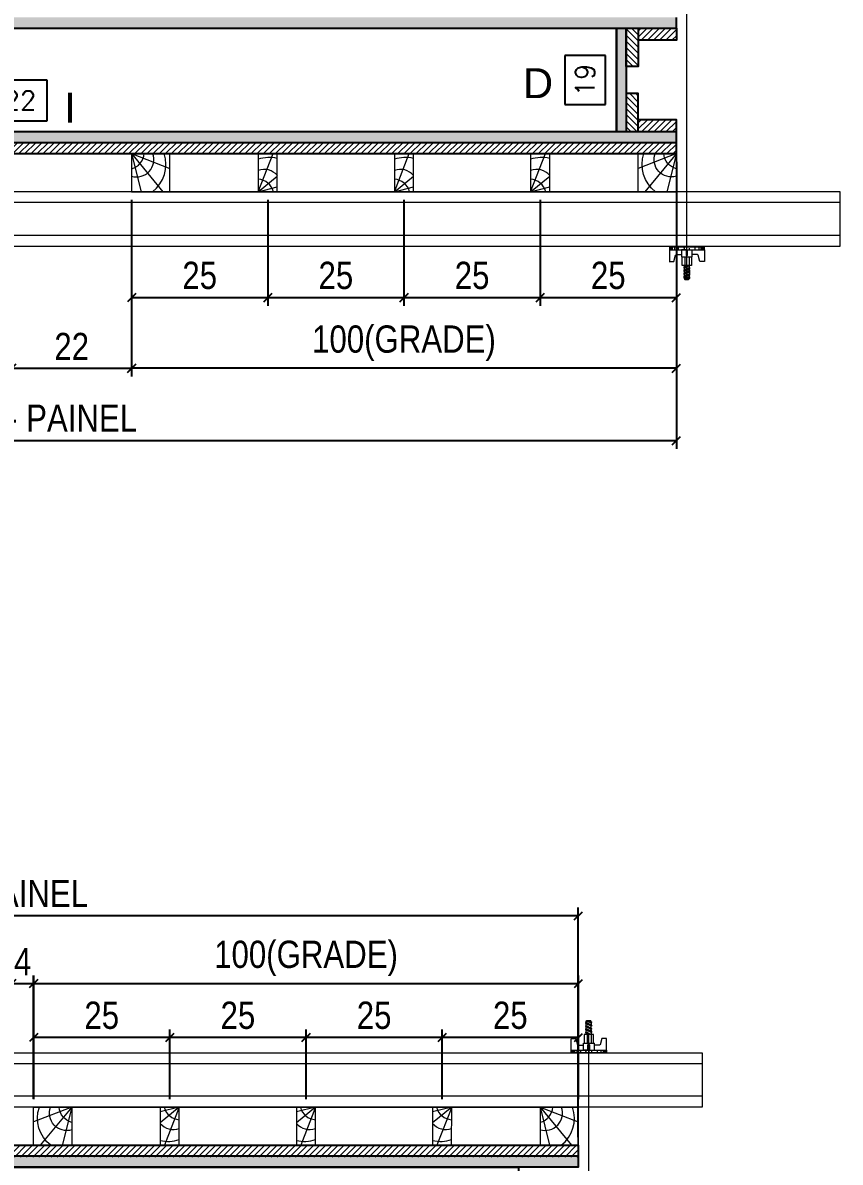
# Model space of a CAD drawing. Extents: x 14400 to 24104, y -21631 to 6985.
# Drawn here: x 22400.5 to 22700.7, y 1764.5 to 2182.7 of the extents above; entities that cross this region are included whole.
import ezdxf
from ezdxf.enums import TextEntityAlignment as Align

# ---------------------------------------------------------------- set-up
doc = ezdxf.new("R2010")
doc.units = 0
for name, color, linetype in [('CHAPA', 1, 'Continuous'), ('COTA', 241, 'Continuous'), ('MEIO_PONT', 93, 'Continuous'), ('MTH-PILAR-SEGUE', 5, 'Continuous'), ('SARRAFO', 251, 'Continuous'), ('TEXTO_GERAL', 7, 'Continuous')]:
    doc.layers.add(name, color=color, linetype=linetype)
for name, color, linetype, lineweight in [('Hachura', 251, 'Continuous', 9), ('Madeira', 126, 'Continuous', 18), ('Perfil Metálico', 224, 'Continuous', 18)]:
    doc.layers.add(name, color=color, linetype=linetype, lineweight=lineweight)
doc.styles.add('ARIAL', font='arial.ttf')
doc.styles.add('COTA TECNICA 2X', font='techl___.ttf', dxfattribs={"height": 10})
doc.styles.add('ROMANS', font='romans.shx')
doc.dimstyles.new('SECAO PILAR', dxfattribs={"dimtxt": 10, "dimasz": 3, "dimexe": 3, "dimexo": 3, "dimgap": 3, "dimtad": 1, "dimdec": 1, "dimlfac": 0.5, "dimzin": 12, "dimdsep": 46, "dimtxsty": 'COTA TECNICA 2X', "dimblk1": 'OBLIQUE', "dimblk2": 'OBLIQUE', "dimsah": 1, "dimcen": 0.9, "dimclrd": 256, "dimclre": 256, "dimclrt": 256, "dimadec": 1, "dimazin": 3, "dimtfac": 1, "dimtdec": 1, "dimtmove": 0, "dimatfit": 3, "dimfxl": 1, "dimtolj": 1, "dimtzin": 12, "dimarcsym": 0})
doc.dimstyles.new('SECÇÃO 2', dxfattribs={"dimtxt": 7, "dimasz": 6, "dimexe": 0.18, "dimexo": 2, "dimgap": -4, "dimtad": 3, "dimdec": 1, "dimlfac": 0.5, "dimzin": 12, "dimdsep": 46, "dimtxsty": 'ROMANS', "dimblk": 'ARCHTICK', "dimcen": 0.09, "dimse1": 1, "dimse2": 1, "dimsd1": 1, "dimsd2": 1, "dimclrd": 180, "dimclre": 5, "dimclrt": 1, "dimadec": 0, "dimazin": 3, "dimtfac": 1, "dimtdec": 1, "dimtofl": 0, "dimtmove": 0, "dimatfit": 3, "dimldrblk": 'ARCHTICK', "dimfxl": 1, "dimtolj": 1, "dimtzin": 0, "dimarcsym": 0})
pattern_1 = [(225, (12582.5476, -20748.7486), (1.12253202, -1.12253202), [])]
pattern_2 = [(315, (44616.3076, -7322.2923), (1.12253202, 1.12253202), [])]

# ---------------------------------------------------------------- blocks, each defined once
blk = doc.blocks.new('*D1160')
at = {"layer": 'COTA', "color": 180, "lineweight": -2, "transparency": 16777216}
for p, q in [((22409.5, 2161.66), (22383.5, 2161.66)), ((22383.5, 2161.66), (22383.5, 2146.66)), ((22409.5, 2146.66), (22409.5, 2161.66)), ((22383.5, 2146.66), (22409.5, 2146.66))]:
    blk.add_line(p, q, dxfattribs=at)
at = {"layer": 'Defpoints', "color": 0, "transparency": 16777216}
for p in [(22174.5, 2142.66), (22618.5, 2142.66), (22618.5, 2142.66)]:
    blk.add_point(p, dxfattribs=at)
at = {"layer": 'COTA', "color": 1, "transparency": 16777216, "insert": (22396.5, 2154.16), "char_height": 7, "attachment_point": 5, "style": 'ROMANS'}
blk.add_mtext('\\A1;222', dxfattribs=at)
blk = doc.blocks.new('_ArchTick')
at = {"color": 0, "linetype": 'ByBlock', "const_width": 0.15}
blk.add_lwpolyline([(-0.5, -0.5), (0.5, 0.5)], dxfattribs=at)
blk = doc.blocks.new('*D1162')
at = {"layer": 'COTA', "color": 180, "lineweight": -2, "transparency": 16777216}
for p, q in [((22614.5, 2170.66), (22599.5, 2170.66)), ((22599.5, 2170.66), (22599.5, 2152.66)), ((22614.5, 2152.66), (22614.5, 2170.66)), ((22599.5, 2152.66), (22614.5, 2152.66))]:
    blk.add_line(p, q, dxfattribs=at)
at = {"layer": 'Defpoints', "color": 0, "transparency": 16777216}
for p in [(22618.5, 2180.66), (22618.5, 2180.66), (22618.5, 2142.66)]:
    blk.add_point(p, dxfattribs=at)
at = {"layer": 'COTA', "color": 1, "transparency": 16777216, "insert": (22607, 2161.66), "char_height": 7, "attachment_point": 5, "rotation": 90, "style": 'ROMANS'}
blk.add_mtext('\\A1;19', dxfattribs=at)
blk = doc.blocks.new('*D1163')
at = {"layer": 'COTA', "color": 180, "lineweight": -2, "transparency": 16777216}
for p, q in [((22186.5, 2179.03), (22160.5, 2179.03)), ((22160.5, 2179.03), (22160.5, 2164.03)), ((22186.5, 2164.03), (22186.5, 2179.03)), ((22160.5, 2164.03), (22186.5, 2164.03))]:
    blk.add_line(p, q, dxfattribs=at)
at = {"layer": 'Defpoints', "color": 0, "transparency": 16777216}
for p in [(21728.5, 2180.66), (22618.5, 2180.66), (22618.5, 2160.03)]:
    blk.add_point(p, dxfattribs=at)
at = {"layer": 'COTA', "color": 1, "transparency": 16777216, "insert": (22173.5, 2171.53), "char_height": 7, "attachment_point": 5, "style": 'ROMANS'}
blk.add_mtext('\\A1;445', dxfattribs=at)
blk = doc.blocks.new('PONTALETE')
at = {"layer": 'Madeira'}
for q in [(2.71, 7), (7, 5.76), (7, 1.74)]:
    blk.add_line((0, 0), q, dxfattribs=at)
blk.add_lwpolyline([(0, 0), (7, 0), (7, 7), (0, 7)], close=True, dxfattribs=at)
for centre, radius, start, end in [((2.04, 0.06), 6.23, 37.2818, 109.0913), ((1.09, 0.9), 3.19, 343.603, 109.9847), ((-0.21, -0.78), 3.09, 14.6322, 86.0383)]:
    blk.add_arc(centre, radius, start, end, dxfattribs=at)
blk = doc.blocks.new('MEIO PONTALETE')
at = {"layer": 'Madeira'}
for q in [(2.71, 7), (3.5, 2.88), (3.5, 0.87)]:
    blk.add_line((0, 0), q, dxfattribs=at)
blk.add_lwpolyline([(0, 0), (3.5, 0), (3.5, 7), (0, 7)], close=True, dxfattribs=at)
for centre, radius, start, end in [((2.04, 0.06), 6.23, 76.4499, 109.0913), ((1.09, 0.9), 3.19, 40.9063, 109.9847), ((-0.21, -0.78), 3.09, 14.6322, 86.0383)]:
    blk.add_arc(centre, radius, start, end, dxfattribs=at)
blk = doc.blocks.new('_Oblique')
at = {"color": 0, "linetype": 'ByBlock', "lineweight": -2}
blk.add_line((-0.5, -0.5), (0.5, 0.5), dxfattribs=at)
blk = doc.blocks.new('*D2374')
at = {"layer": 'COTA', "lineweight": -2, "transparency": 16777216}
for p, q in [((22440.5, 2117.65), (22440.5, 2052.85)), ((22640.5, 2117.67), (22640.5, 2052.85)), ((22640.5, 2055.85), (22440.5, 2055.85))]:
    blk.add_line(p, q, dxfattribs=at)
at = {"layer": 'Defpoints', "color": 0, "transparency": 16777216}
for p in [(22440.5, 2120.65), (22640.5, 2120.67), (22440.5, 2055.85)]:
    blk.add_point(p, dxfattribs=at)
at = {"layer": 'COTA', "lineweight": -2, "transparency": 16777216, "xscale": 3, "yscale": 3, "zscale": 3, "rotation": 180}
blk.add_blockref('_Oblique', (22440.5, 2055.85), dxfattribs=at)
at = {"layer": 'COTA', "lineweight": -2, "transparency": 16777216, "xscale": 3, "yscale": 3, "zscale": 3}
blk.add_blockref('_Oblique', (22640.5, 2055.85), dxfattribs=at)
at = {"layer": 'COTA', "transparency": 16777216, "insert": (22540.5, 2065.07), "char_height": 10, "attachment_point": 5, "style": 'COTA TECNICA 2X'}
blk.add_mtext('\\A1;100(GRADE)', dxfattribs=at)
blk = doc.blocks.new('*D2375')
at = {"layer": 'COTA', "lineweight": -2, "transparency": 16777216}
for p, q in [((22540.5, 2117.66), (22540.5, 2078.78)), ((22590.5, 2117.66), (22590.5, 2078.78)), ((22540.5, 2081.78), (22590.5, 2081.78))]:
    blk.add_line(p, q, dxfattribs=at)
at = {"layer": 'Defpoints', "color": 0, "transparency": 16777216}
for p in [(22540.5, 2120.66), (22590.5, 2120.66), (22590.5, 2081.78)]:
    blk.add_point(p, dxfattribs=at)
at = {"layer": 'COTA', "lineweight": -2, "transparency": 16777216, "xscale": 3, "yscale": 3, "zscale": 3, "rotation": 180}
blk.add_blockref('_Oblique', (22540.5, 2081.78), dxfattribs=at)
at = {"layer": 'COTA', "lineweight": -2, "transparency": 16777216, "xscale": 3, "yscale": 3, "zscale": 3}
blk.add_blockref('_Oblique', (22590.5, 2081.78), dxfattribs=at)
at = {"layer": 'COTA', "transparency": 16777216, "insert": (22565.5, 2089.89), "char_height": 10, "attachment_point": 5, "style": 'COTA TECNICA 2X'}
blk.add_mtext('\\A1;25', dxfattribs=at)
blk = doc.blocks.new('*D2376')
at = {"layer": 'COTA', "lineweight": -2, "transparency": 16777216}
for p, q in [((22590.5, 2117.66), (22590.5, 2078.78)), ((22640.5, 2117.66), (22640.5, 2078.78)), ((22590.5, 2081.78), (22640.5, 2081.78))]:
    blk.add_line(p, q, dxfattribs=at)
at = {"layer": 'Defpoints', "color": 0, "transparency": 16777216}
for p in [(22590.5, 2120.66), (22640.5, 2120.66), (22640.5, 2081.78)]:
    blk.add_point(p, dxfattribs=at)
at = {"layer": 'COTA', "lineweight": -2, "transparency": 16777216, "xscale": 3, "yscale": 3, "zscale": 3, "rotation": 180}
blk.add_blockref('_Oblique', (22590.5, 2081.78), dxfattribs=at)
at = {"layer": 'COTA', "lineweight": -2, "transparency": 16777216, "xscale": 3, "yscale": 3, "zscale": 3}
blk.add_blockref('_Oblique', (22640.5, 2081.78), dxfattribs=at)
at = {"layer": 'COTA', "transparency": 16777216, "insert": (22615.5, 2089.89), "char_height": 10, "attachment_point": 5, "style": 'COTA TECNICA 2X'}
blk.add_mtext('\\A1;25', dxfattribs=at)
blk = doc.blocks.new('*D2377')
at = {"layer": 'COTA', "lineweight": -2, "transparency": 16777216}
for p, q in [((22440.5, 2117.69), (22440.5, 2078.78)), ((22490.5, 2117.66), (22490.5, 2078.78)), ((22440.5, 2081.78), (22490.5, 2081.78))]:
    blk.add_line(p, q, dxfattribs=at)
at = {"layer": 'Defpoints', "color": 0, "transparency": 16777216}
for p in [(22440.5, 2120.69), (22490.5, 2120.66), (22490.5, 2081.78)]:
    blk.add_point(p, dxfattribs=at)
at = {"layer": 'COTA', "lineweight": -2, "transparency": 16777216, "xscale": 3, "yscale": 3, "zscale": 3, "rotation": 180}
blk.add_blockref('_Oblique', (22440.5, 2081.78), dxfattribs=at)
at = {"layer": 'COTA', "lineweight": -2, "transparency": 16777216, "xscale": 3, "yscale": 3, "zscale": 3}
blk.add_blockref('_Oblique', (22490.5, 2081.78), dxfattribs=at)
at = {"layer": 'COTA', "transparency": 16777216, "insert": (22465.5, 2089.89), "char_height": 10, "attachment_point": 5, "style": 'COTA TECNICA 2X'}
blk.add_mtext('\\A1;25', dxfattribs=at)
blk = doc.blocks.new('*D2378')
at = {"layer": 'COTA', "lineweight": -2, "transparency": 16777216}
for p, q in [((22490.5, 2117.66), (22490.5, 2078.78)), ((22540.5, 2117.66), (22540.5, 2078.78)), ((22490.5, 2081.78), (22540.5, 2081.78))]:
    blk.add_line(p, q, dxfattribs=at)
at = {"layer": 'Defpoints', "color": 0, "transparency": 16777216}
for p in [(22490.5, 2120.66), (22540.5, 2120.66), (22540.5, 2081.78)]:
    blk.add_point(p, dxfattribs=at)
at = {"layer": 'COTA', "lineweight": -2, "transparency": 16777216, "xscale": 3, "yscale": 3, "zscale": 3, "rotation": 180}
blk.add_blockref('_Oblique', (22490.5, 2081.78), dxfattribs=at)
at = {"layer": 'COTA', "lineweight": -2, "transparency": 16777216, "xscale": 3, "yscale": 3, "zscale": 3}
blk.add_blockref('_Oblique', (22540.5, 2081.78), dxfattribs=at)
at = {"layer": 'COTA', "transparency": 16777216, "insert": (22515.5, 2089.89), "char_height": 10, "attachment_point": 5, "style": 'COTA TECNICA 2X'}
blk.add_mtext('\\A1;25', dxfattribs=at)
blk = doc.blocks.new('*D2384')
at = {"layer": 'COTA', "lineweight": -2, "transparency": 16777216}
for p, q in [((22396.5, 2117.66), (22396.5, 2052.85)), ((22440.5, 2117.66), (22440.5, 2052.85)), ((22396.5, 2055.85), (22440.5, 2055.85))]:
    blk.add_line(p, q, dxfattribs=at)
at = {"layer": 'Defpoints', "color": 0, "transparency": 16777216}
for p in [(22396.5, 2120.66), (22440.5, 2120.66), (22440.5, 2055.85)]:
    blk.add_point(p, dxfattribs=at)
at = {"layer": 'COTA', "lineweight": -2, "transparency": 16777216, "xscale": 3, "yscale": 3, "zscale": 3, "rotation": 180}
blk.add_blockref('_Oblique', (22396.5, 2055.85), dxfattribs=at)
at = {"layer": 'COTA', "lineweight": -2, "transparency": 16777216, "xscale": 3, "yscale": 3, "zscale": 3}
blk.add_blockref('_Oblique', (22440.5, 2055.85), dxfattribs=at)
at = {"layer": 'COTA', "transparency": 16777216, "insert": (22418.5, 2063.85), "char_height": 10, "attachment_point": 5, "style": 'COTA TECNICA 2X'}
blk.add_mtext('\\A1;22', dxfattribs=at)
blk = doc.blocks.new('*D2385')
at = {"layer": 'COTA', "lineweight": -2, "transparency": 16777216}
for p, q in [((22174.5, 2131.66), (22174.5, 2026.26)), ((22640.5, 2131.66), (22640.5, 2026.26)), ((22640.5, 2029.26), (22174.5, 2029.26))]:
    blk.add_line(p, q, dxfattribs=at)
at = {"layer": 'Defpoints', "color": 0, "transparency": 16777216}
for p in [(22174.5, 2134.66), (22640.5, 2134.66), (22174.5, 2029.26)]:
    blk.add_point(p, dxfattribs=at)
at = {"layer": 'COTA', "lineweight": -2, "transparency": 16777216, "xscale": 3, "yscale": 3, "zscale": 3, "rotation": 180}
blk.add_blockref('_Oblique', (22174.5, 2029.26), dxfattribs=at)
at = {"layer": 'COTA', "lineweight": -2, "transparency": 16777216, "xscale": 3, "yscale": 3, "zscale": 3}
blk.add_blockref('_Oblique', (22640.5, 2029.26), dxfattribs=at)
at = {"layer": 'COTA', "transparency": 16777216, "insert": (22407.5, 2037.47), "char_height": 10, "attachment_point": 5, "style": 'COTA TECNICA 2X'}
blk.add_mtext('\\A1;233 - PAINEL', dxfattribs=at)
blk = doc.blocks.new('*D2442')
at = {"layer": 'COTA', "lineweight": -2, "transparency": 16777216}
for p, q in [((22174.5, 1773.66), (22174.5, 1857.9)), ((22604.5, 1773.66), (22604.5, 1857.9)), ((22604.5, 1854.9), (22174.5, 1854.9))]:
    blk.add_line(p, q, dxfattribs=at)
at = {"layer": 'Defpoints', "color": 0, "transparency": 16777216}
for p in [(22174.5, 1854.9), (22174.5, 1770.66), (22604.5, 1770.66)]:
    blk.add_point(p, dxfattribs=at)
at = {"layer": 'COTA', "lineweight": -2, "transparency": 16777216, "xscale": 3, "yscale": 3, "zscale": 3, "rotation": 180}
blk.add_blockref('_Oblique', (22174.5, 1854.9), dxfattribs=at)
at = {"layer": 'COTA', "lineweight": -2, "transparency": 16777216, "xscale": 3, "yscale": 3, "zscale": 3}
blk.add_blockref('_Oblique', (22604.5, 1854.9), dxfattribs=at)
at = {"layer": 'COTA', "transparency": 16777216, "insert": (22389.5, 1863.01), "char_height": 10, "attachment_point": 5, "style": 'COTA TECNICA 2X'}
blk.add_mtext('\\A1;215 - PAINEL', dxfattribs=at)
blk = doc.blocks.new('*D2443')
at = {"layer": 'COTA', "lineweight": -2, "transparency": 16777216}
for p, q in [((22554.53, 1787.63), (22554.53, 1813.22)), ((22604.55, 1787.63), (22604.55, 1813.22)), ((22604.55, 1810.22), (22554.53, 1810.22))]:
    blk.add_line(p, q, dxfattribs=at)
at = {"layer": 'Defpoints', "color": 0, "transparency": 16777216}
for p in [(22554.53, 1810.22), (22554.53, 1784.63), (22604.55, 1784.63)]:
    blk.add_point(p, dxfattribs=at)
at = {"layer": 'COTA', "lineweight": -2, "transparency": 16777216, "xscale": 3, "yscale": 3, "zscale": 3, "rotation": 180}
blk.add_blockref('_Oblique', (22554.53, 1810.22), dxfattribs=at)
at = {"layer": 'COTA', "lineweight": -2, "transparency": 16777216, "xscale": 3, "yscale": 3, "zscale": 3}
blk.add_blockref('_Oblique', (22604.55, 1810.22), dxfattribs=at)
at = {"layer": 'COTA', "transparency": 16777216, "insert": (22579.54, 1818.33), "char_height": 10, "attachment_point": 5, "style": 'COTA TECNICA 2X'}
blk.add_mtext('\\A1;25', dxfattribs=at)
blk = doc.blocks.new('*D2444')
at = {"layer": 'COTA', "lineweight": -2, "transparency": 16777216}
for p, q in [((22504.53, 1787.63), (22504.53, 1813.22)), ((22554.53, 1787.63), (22554.53, 1813.22)), ((22554.53, 1810.22), (22504.53, 1810.22))]:
    blk.add_line(p, q, dxfattribs=at)
at = {"layer": 'Defpoints', "color": 0, "transparency": 16777216}
for p in [(22504.53, 1810.22), (22504.53, 1784.63), (22554.53, 1784.63)]:
    blk.add_point(p, dxfattribs=at)
at = {"layer": 'COTA', "lineweight": -2, "transparency": 16777216, "xscale": 3, "yscale": 3, "zscale": 3, "rotation": 180}
blk.add_blockref('_Oblique', (22504.53, 1810.22), dxfattribs=at)
at = {"layer": 'COTA', "lineweight": -2, "transparency": 16777216, "xscale": 3, "yscale": 3, "zscale": 3}
blk.add_blockref('_Oblique', (22554.53, 1810.22), dxfattribs=at)
at = {"layer": 'COTA', "transparency": 16777216, "insert": (22529.53, 1818.33), "char_height": 10, "attachment_point": 5, "style": 'COTA TECNICA 2X'}
blk.add_mtext('\\A1;25', dxfattribs=at)
blk = doc.blocks.new('*D2445')
at = {"layer": 'COTA', "lineweight": -2, "transparency": 16777216}
for p, q in [((22454.53, 1787.63), (22454.53, 1813.22)), ((22504.53, 1787.63), (22504.53, 1813.22)), ((22504.53, 1810.22), (22454.53, 1810.22))]:
    blk.add_line(p, q, dxfattribs=at)
at = {"layer": 'Defpoints', "color": 0, "transparency": 16777216}
for p in [(22454.53, 1810.22), (22454.53, 1784.63), (22504.53, 1784.63)]:
    blk.add_point(p, dxfattribs=at)
at = {"layer": 'COTA', "lineweight": -2, "transparency": 16777216, "xscale": 3, "yscale": 3, "zscale": 3, "rotation": 180}
blk.add_blockref('_Oblique', (22454.53, 1810.22), dxfattribs=at)
at = {"layer": 'COTA', "lineweight": -2, "transparency": 16777216, "xscale": 3, "yscale": 3, "zscale": 3}
blk.add_blockref('_Oblique', (22504.53, 1810.22), dxfattribs=at)
at = {"layer": 'COTA', "transparency": 16777216, "insert": (22479.53, 1818.33), "char_height": 10, "attachment_point": 5, "style": 'COTA TECNICA 2X'}
blk.add_mtext('\\A1;25', dxfattribs=at)
blk = doc.blocks.new('*D2446')
at = {"layer": 'COTA', "lineweight": -2, "transparency": 16777216}
for p, q in [((22404.54, 1787.64), (22404.54, 1833.04)), ((22604.55, 1787.63), (22604.55, 1833.04)), ((22404.54, 1830.04), (22604.55, 1830.04))]:
    blk.add_line(p, q, dxfattribs=at)
at = {"layer": 'Defpoints', "color": 0, "transparency": 16777216}
for p in [(22604.55, 1830.04), (22404.54, 1784.64), (22604.55, 1784.63)]:
    blk.add_point(p, dxfattribs=at)
at = {"layer": 'COTA', "lineweight": -2, "transparency": 16777216, "xscale": 3, "yscale": 3, "zscale": 3, "rotation": 180}
blk.add_blockref('_Oblique', (22404.54, 1830.04), dxfattribs=at)
at = {"layer": 'COTA', "lineweight": -2, "transparency": 16777216, "xscale": 3, "yscale": 3, "zscale": 3}
blk.add_blockref('_Oblique', (22604.55, 1830.04), dxfattribs=at)
at = {"layer": 'COTA', "transparency": 16777216, "insert": (22504.54, 1839.26), "char_height": 10, "attachment_point": 5, "style": 'COTA TECNICA 2X'}
blk.add_mtext('\\A1;100(GRADE)', dxfattribs=at)
blk = doc.blocks.new('*D2447')
at = {"layer": 'COTA', "lineweight": -2, "transparency": 16777216}
for p, q in [((22404.54, 1787.68), (22404.54, 1813.22)), ((22454.53, 1787.63), (22454.53, 1813.22)), ((22454.53, 1810.22), (22404.54, 1810.22))]:
    blk.add_line(p, q, dxfattribs=at)
at = {"layer": 'Defpoints', "color": 0, "transparency": 16777216}
for p in [(22404.54, 1810.22), (22404.54, 1784.68), (22454.53, 1784.63)]:
    blk.add_point(p, dxfattribs=at)
at = {"layer": 'COTA', "lineweight": -2, "transparency": 16777216, "xscale": 3, "yscale": 3, "zscale": 3, "rotation": 180}
blk.add_blockref('_Oblique', (22404.54, 1810.22), dxfattribs=at)
at = {"layer": 'COTA', "lineweight": -2, "transparency": 16777216, "xscale": 3, "yscale": 3, "zscale": 3}
blk.add_blockref('_Oblique', (22454.53, 1810.22), dxfattribs=at)
at = {"layer": 'COTA', "transparency": 16777216, "insert": (22429.53, 1818.33), "char_height": 10, "attachment_point": 5, "style": 'COTA TECNICA 2X'}
blk.add_mtext('\\A1;25', dxfattribs=at)
blk = doc.blocks.new('*D2453')
at = {"layer": 'COTA', "lineweight": -2, "transparency": 16777216}
for p, q in [((22396.51, 1787.66), (22396.51, 1833.04)), ((22404.52, 1787.66), (22404.52, 1833.04)), ((22396.51, 1830.04), (22404.52, 1830.04))]:
    blk.add_line(p, q, dxfattribs=at)
at = {"layer": 'Defpoints', "color": 0, "transparency": 16777216}
for p in [(22404.52, 1830.04), (22396.51, 1784.66), (22404.52, 1784.66)]:
    blk.add_point(p, dxfattribs=at)
at = {"layer": 'COTA', "lineweight": -2, "transparency": 16777216, "xscale": 3, "yscale": 3, "zscale": 3, "rotation": 180}
blk.add_blockref('_Oblique', (22396.51, 1830.04), dxfattribs=at)
at = {"layer": 'COTA', "lineweight": -2, "transparency": 16777216, "xscale": 3, "yscale": 3, "zscale": 3}
blk.add_blockref('_Oblique', (22404.52, 1830.04), dxfattribs=at)
at = {"layer": 'COTA', "transparency": 16777216, "insert": (22400.51, 1838.11), "char_height": 10, "attachment_point": 5, "style": 'COTA TECNICA 2X'}
blk.add_mtext('\\A1;4', dxfattribs=at)
blk = doc.blocks.new('C')
at = {"layer": 'Hachura', "color": 0}
for p, q in [((0, 3.22), (0, -3.22)), ((0.45, 3.22), (0, 3.22)), ((0.46, 3.16), (0, 3.16)), ((0.46, 3.05), (0, 3.05)), ((0.46, 2.88), (0, 2.88)), ((0, 2.75), (0, -1.16)), ((0.46, 2.65), (0, 2.65)), ((0.46, 2.23), (0, 2.23)), ((0.45, -3.23), (0.45, 3.22)), ((0.45, 3.22), (2.58, 3.22)), ((2.58, 2.39), (1.47, 2.09)), ((2.58, 3.22), (2.58, 2.39)), ((0.46, 1.51), (0, 1.51)), ((0.39, 0.49), (0.17, 0.49)), ((1.74, 0.97), (0.45, 0.97)), ((1.45, 0.1), (0.45, 0.1)), ((1.35, 1.94), (1.35, 0.96)), ((1.74, -0.97), (1.74, 0.97)), ((1.74, 0.97), (1.74, 0.84)), ((1.74, 0.97), (1.74, 0.84)), ((1.74, 0.84), (3.35, 0.84)), ((3.35, 0.45), (1.74, 0.45)), ((3.32, 0.84), (3.32, -0.84)), ((3.35, 0.84), (3.35, -0.84)), ((3.68, 0.45), (3.35, 0.45)), ((3.84, -0.52), (3.35, 0.45)), ((3.35, 0.06), (3.67, -0.57)), ((3.68, 0.45), (4.16, -0.52)), ((3.72, 0.5), (4.25, -0.57)), ((4.37, -0.55), (3.83, 0.53)), ((4.15, 0.45), (3.93, 0.45)), ((4.42, -0.52), (3.93, 0.45)), ((4.15, 0.45), (4.26, 0.45)), ((4.26, 0.45), (4.74, -0.52)), ((4.3, 0.5), (4.83, -0.57)), ((4.95, -0.55), (4.41, 0.53)), ((4.51, 0.45), (4.84, 0.45)), ((5, -0.52), (4.51, 0.45)), ((4.84, 0.45), (5.32, -0.52)), ((4.88, 0.5), (5.41, -0.57)), ((5.53, -0.55), (4.99, 0.53)), ((5.58, -0.52), (5.09, 0.45)), ((5.42, 0.45), (5.09, 0.45)), ((5.58, -0.52), (5.09, 0.45)), ((5.42, 0.45), (5.74, -0.19)), ((5.46, 0.5), (5.74, -0.07)), ((5.74, 0.19), (5.57, 0.53)), ((5.74, 0.32), (5.68, 0.45)), ((5.68, 0.45), (5.74, 0.45)), ((5.74, 0.45), (5.9, 0.29)), ((5.74, 0.45), (5.74, -0.52)), ((5.9, -0.36), (5.9, 0.29)), ((0.45, 0), (0, 0)), ((0.46, -1.52), (0, -1.52)), ((0.08, -0.48), (0.29, -0.48)), ((0.29, -0.48), (0.4, -0.48)), ((0.45, 0), (0.45, -0.97)), ((0.45, -0.16), (1.45, -0.16)), ((0.45, -0.65), (0.45, -0.32)), ((0.45, -3.23), (0.45, -0.65)), ((0.45, -0.97), (1.74, -0.97)), ((1.35, -1.94), (1.35, -0.97)), ((3.35, -0.32), (1.74, -0.32)), ((3.35, -0.84), (1.74, -0.84)), ((3.35, -0.07), (3.58, -0.52)), ((3.35, -0.52), (3.58, -0.52)), ((3.84, -0.52), (4.16, -0.52)), ((4.42, -0.52), (4.74, -0.52)), ((4.63, -0.52), (4.74, -0.52)), ((5, -0.52), (5.32, -0.52)), ((5.58, -0.52), (5.74, -0.52)), ((5.74, -0.52), (5.9, -0.36)), ((5.74, -0.52), (5.74, -0.52)), ((0.46, -2.23), (0, -2.23)), ((0.46, -2.65), (0, -2.65)), ((0.46, -2.88), (0, -2.88)), ((0.46, -3.05), (0, -3.05)), ((0.46, -3.16), (0, -3.16)), ((0, -3.22), (2.57, -3.22)), ((2.58, -2.39), (1.47, -2.1)), ((2.58, -3.23), (2.58, -2.39))]:
    blk.add_line(p, q, dxfattribs=at)
for centre, radius, start, end in [((1.52, 1.94), 0.161, 104.7436, 180), ((1.44, -0.03), 0.129, 272.695, 87.305), ((3.81, 0.39), 0.143, 25.5688, 154.4312), ((4.39, 0.39), 0.143, 25.5688, 154.4312), ((4.97, 0.39), 0.143, 25.5688, 154.4312), ((5.55, 0.39), 0.143, 25.5688, 154.4312), ((0.17, -0.37), 0.174, 221.744, 317.8592), ((1.52, -1.94), 0.161, 180, 255.2564), ((3.71, -0.4), 0.174, 222.1408, 318.256), ((4.29, -0.4), 0.174, 222.1408, 318.256), ((4.87, -0.4), 0.174, 222.1408, 318.256), ((5.45, -0.4), 0.174, 222.1408, 318.256), ((5.61, -0.4), 0.174, 317.8592, 318.256)]:
    blk.add_arc(centre, radius, start, end, dxfattribs=at)

msp = doc.modelspace()

# ---------------------------------------------------------------- hatches: boundary and pattern name
at = {"layer": 'Hachura'}
h = msp.add_hatch(color=256, dxfattribs=at)
h.dxf.hatch_style = 1
h.paths.add_polyline_path([(22640.5, 2180.66), (22640.5, 2184.66), (21706.5, 2184.66), (21706.5, 2180.66)])
h = msp.add_hatch(color=256, dxfattribs=at)
h.dxf.hatch_style = 1
h.paths.add_polyline_path([(22622.1, 2142.66), (22618.5, 2142.66), (22618.5, 2180.66), (22622.1, 2180.66)])
h = msp.add_hatch(dxfattribs=at)
h.set_pattern_fill('ANSI31', color=256, scale=0.5, angle=270, style=0)
h.set_pattern_definition(pattern_2)
h.paths.add_polyline_path([(22622.1, 2166.66), (22626.5, 2166.66), (22626.5, 2180.66), (22622.1, 2180.66)])
h = msp.add_hatch(dxfattribs=at)
h.set_pattern_fill('ANSI31', color=256, scale=0.5, angle=180, style=0)
h.set_pattern_definition(pattern_1)
h.paths.add_polyline_path([(22626.5, 2180.66), (22626.5, 2176.26), (22640.5, 2176.26), (22640.5, 2180.66)])
h = msp.add_hatch(dxfattribs=at)
h.set_pattern_fill('ANSI31', color=256, scale=0.5, angle=270, style=0)
h.set_pattern_definition(pattern_2)
h.paths.add_polyline_path([(22622.1, 2156.66), (22626.5, 2156.66), (22626.5, 2142.66), (22622.1, 2142.66)])
h = msp.add_hatch(dxfattribs=at)
h.set_pattern_fill('ANSI31', color=256, scale=0.5, angle=180, style=0)
h.set_pattern_definition(pattern_1)
h.paths.add_polyline_path([(22626.5, 2142.66), (22626.5, 2147.06), (22640.5, 2147.06), (22640.5, 2142.66)])
h = msp.add_hatch(color=256, dxfattribs=at)
h.dxf.hatch_style = 1
h.paths.add_polyline_path([(22174.5, 2142.66), (22640.5, 2142.66), (22640.5, 2138.66), (22174.5, 2138.66)])
h = msp.add_hatch(dxfattribs=at)
h.set_pattern_fill('ANSI31', color=256, scale=0.5, angle=180, style=0)
h.set_pattern_definition([(225, (12610.5476, -20740.3486), (1.12253202, -1.12253202), [])])
h.paths.add_polyline_path([(22174.5, 2134.66), (22174.5, 2138.66), (22640.5, 2138.66), (22640.5, 2134.66)])
h = msp.add_hatch(dxfattribs=at)
h.set_pattern_fill('ANSI31', color=256, scale=0.5, angle=180, style=0)
h.set_pattern_definition([(225, (12610.5476, -21158.7486), (1.12253202, -1.12253202), [])])
h.paths.add_polyline_path([(22604.5, 1770.66), (22604.5, 1766.26), (22174.5, 1766.26), (22174.5, 1770.66)])
h = msp.add_hatch(color=256, dxfattribs=at)
h.dxf.hatch_style = 1
h.paths.add_polyline_path([(22604.5, 1766.66), (22604.5, 1762.66), (22174.5, 1762.66), (22174.5, 1766.66)])

# ---------------------------------------------------------------- linework, layer by layer
at = {"layer": 'CHAPA'}
for points in [[(21706.5, 2184.66), (21706.5, 2180.66), (22640.5, 2180.66), (22640.5, 2184.66)], [(22640.5, 2138.66), (22640.5, 2142.66), (22174.5, 2142.66), (22174.5, 2138.66)], [(22604.5, 1766.66), (22604.5, 1762.66), (22174.5, 1762.66), (22174.5, 1766.66)]]:
    msp.add_lwpolyline(points, dxfattribs=at)
msp.add_lwpolyline([(22622.1, 2142.66), (22618.5, 2142.66), (22618.5, 2180.66), (22622.1, 2180.66)], close=True, dxfattribs=at)
at = {"layer": 'Hachura'}
for p, q in [((22644.37, 2089.46), (22644.36, 2229.79)), ((22608.37, 1671.46), (22608.36, 1811.79))]:
    msp.add_line(p, q, dxfattribs=at)
at = {"layer": 'Madeira'}
for points in [[(22640.5, 2120.66), (22640.5, 2134.66), (22440.5, 2134.66), (22440.5, 2120.66)], [(22604.51, 1784.66), (22604.5, 1770.66), (22404.51, 1770.66), (22404.52, 1784.66)]]:
    msp.add_lwpolyline(points, close=True, dxfattribs=at)
at = {"layer": 'MTH-PILAR-SEGUE', "linetype": 'Continuous'}
msp.add_lwpolyline([(22136.5, 1344.66), (22136.5, 1724.66), (21728.5, 1724.66), (21728.5, 1762.66), (22136.5, 1762.66), (22136.5, 2142.66), (21728.5, 2142.66), (21728.5, 2180.66), (22618.5, 2180.66), (22618.5, 2142.66), (22174.5, 2142.66), (22174.5, 1762.66), (22582.5, 1762.66), (22582.5, 1724.66), (22174.5, 1724.66), (22174.5, 1344.66), (22582.5, 1344.66), (22582.5, 1306.66), (21728.5, 1306.66), (21728.5, 1344.66), (22136.5, 1344.66)], dxfattribs=at)
at = {"layer": 'Perfil Metálico'}
for points in [[(22700.67, 2100.66), (22700.67, 2120.66), (22182.5, 2120.66), (22182.5, 2100.66)], [(22182.5, 2116.66), (22182.5, 2104.66), (22700.67, 2104.66), (22700.67, 2116.66)], [(22649.94, 1804.66), (22649.94, 1784.66), (22182.5, 1784.66), (22182.5, 1804.66)], [(22182.5, 1788.66), (22182.5, 1800.66), (22649.94, 1800.66), (22649.94, 1788.66)]]:
    msp.add_lwpolyline(points, close=True, dxfattribs=at)
at = {"layer": 'SARRAFO'}
for points in [[(22626.5, 2180.66), (22626.5, 2166.66), (22622.1, 2166.66), (22622.1, 2180.66)], [(22640.5, 2180.66), (22640.5, 2176.26), (22626.5, 2176.26)], [(22626.5, 2142.66), (22626.5, 2156.66), (22622.1, 2156.66), (22622.1, 2142.66)], [(22640.5, 2142.66), (22640.5, 2147.06), (22626.5, 2147.06)]]:
    msp.add_lwpolyline(points, dxfattribs=at)
for points in [[(22640.5, 2138.66), (22174.5, 2138.66), (22174.5, 2134.66), (22640.5, 2134.66)], [(22604.5, 1766.66), (22174.5, 1766.66), (22174.5, 1770.66), (22604.5, 1770.66)]]:
    msp.add_lwpolyline(points, close=True, dxfattribs=at)

# ---------------------------------------------------------------- block references
at = {"layer": 'Hachura', "linetype": 'Continuous', "yscale": 2, "zscale": 2, "rotation": 270}
for p, xscale in [((22644.37, 2100.26), 2), ((22608.37, 1804.66), -2)]:
    msp.add_blockref('C', p, dxfattribs=dict(at, xscale=xscale))
at = {"layer": 'Madeira'}
for name, p, xscale, yscale, zscale, rotation in [('PONTALETE', (22418.52, 1784.65), -2, 2, 2, 89.93708930310329), ('MEIO PONTALETE', (22458.01, 1784.66), 1.999999997962732, 1.999999997962732, 1.999999997962732, 179.9370893031033), ('MEIO PONTALETE', (22508.01, 1784.66), 1.999999997962732, 1.999999997962732, 1.999999997962732, 179.9370893031033), ('MEIO PONTALETE', (22558.01, 1784.66), 1.999999997962732, 1.999999997962732, 1.999999997962732, 179.9370893031033), ('PONTALETE', (22590.51, 1784.67), 2, 2, 2, 269.9370893031033)]:
    msp.add_blockref(name, p, dxfattribs=dict(at, xscale=xscale, yscale=yscale, zscale=zscale, rotation=rotation))
at = {"layer": 'MEIO_PONT', "yscale": 2, "zscale": 2}
for p, xscale, rotation in [((22440.5, 2134.66), 2, 270), ((22640.5, 2134.66), -2, 90)]:
    msp.add_blockref('PONTALETE', p, dxfattribs=dict(at, xscale=xscale, rotation=rotation))
at = {"layer": 'MEIO_PONT', "xscale": 1.999999997962732, "yscale": 1.999999997962732, "zscale": 1.999999997962732}
for p in [(22487, 2120.66), (22537, 2120.66), (22587, 2120.66)]:
    msp.add_blockref('MEIO PONTALETE', p, dxfattribs=at)

# ---------------------------------------------------------------- texts
at = {"layer": 'TEXTO_GERAL', "style": 'ARIAL'}
for s, p in [('D', (22589.7, 2160.5)), ('I', (22417.86, 2151.47))]:
    msp.add_text(s, height=11, dxfattribs=at).set_placement(p, align=Align.MIDDLE_CENTER)

# ---------------------------------------------------------------- dimensions: what is measured, and where the dimension line sits
at = {"layer": 'COTA'}
for base, p1, p2, picture, middle in [((22618.5, 2160.03), (21728.5, 2180.66), (22618.5, 2180.66), '*D1163', (22173.5, 2160.03)), ((22618.5, 2142.66), (22174.5, 2142.66), (22618.5, 2142.66), '*D1160', (22396.5, 2142.66))]:
    dim = msp.add_linear_dim(base=base, p1=p1, p2=p2, dimstyle='SECÇÃO 2', dxfattribs=at)
    dim.commit()
    dim.dimension.update_dxf_attribs({"geometry": picture, "text_midpoint": middle, "dimtype": 160})
for base, p1, p2, angle, dimstyle, picture, middle in [((22618.5, 2180.66), (22618.5, 2142.66), (22618.5, 2180.66), 90, 'SECÇÃO 2', '*D1162', (22607, 2161.66)), ((22404.54, 1810.22), (22454.53, 1784.63), (22404.54, 1784.68), 180, 'SECAO PILAR', '*D2447', (22429.53, 1818.33)), ((22454.53, 1810.22), (22504.53, 1784.63), (22454.53, 1784.63), 180, 'SECAO PILAR', '*D2445', (22479.53, 1818.33)), ((22504.53, 1810.22), (22554.53, 1784.63), (22504.53, 1784.63), 180, 'SECAO PILAR', '*D2444', (22529.53, 1818.33)), ((22554.53, 1810.22), (22604.55, 1784.63), (22554.53, 1784.63), 180, 'SECAO PILAR', '*D2443', (22579.54, 1818.33))]:
    dim = msp.add_linear_dim(base=base, p1=p1, p2=p2, angle=angle, dimstyle=dimstyle, dxfattribs=at)
    dim.commit()
    dim.dimension.update_dxf_attribs({"geometry": picture, "text_midpoint": middle})
for base, p1, p2, text, picture, middle in [((22174.5, 2029.26), (22640.5, 2134.66), (22174.5, 2134.66), '<> - PAINEL', '*D2385', (22407.5, 2037.47)), ((22440.5, 2055.85), (22640.5, 2120.67), (22440.5, 2120.65), '<>(GRADE)', '*D2374', (22540.5, 2065.07))]:
    dim = msp.add_linear_dim(base=base, p1=p1, p2=p2, text=text, dimstyle='SECAO PILAR', dxfattribs=at)
    dim.commit()
    dim.dimension.update_dxf_attribs({"geometry": picture, "text_midpoint": middle})
for base, p1, p2, picture, middle in [((22440.5, 2055.85), (22396.5, 2120.66), (22440.5, 2120.66), '*D2384', (22418.5, 2063.85)), ((22490.5, 2081.78), (22440.5, 2120.69), (22490.5, 2120.66), '*D2377', (22465.5, 2089.89)), ((22540.5, 2081.78), (22490.5, 2120.66), (22540.5, 2120.66), '*D2378', (22515.5, 2089.89)), ((22590.5, 2081.78), (22540.5, 2120.66), (22590.5, 2120.66), '*D2375', (22565.5, 2089.89)), ((22640.5, 2081.78), (22590.5, 2120.66), (22640.5, 2120.66), '*D2376', (22615.5, 2089.89))]:
    dim = msp.add_linear_dim(base=base, p1=p1, p2=p2, dimstyle='SECAO PILAR', dxfattribs=at)
    dim.commit()
    dim.dimension.update_dxf_attribs({"geometry": picture, "text_midpoint": middle})
for base, p1, p2, text, picture, middle in [((22174.5, 1854.9), (22604.5, 1770.66), (22174.5, 1770.66), '<> - PAINEL', '*D2442', (22389.5, 1863.01)), ((22604.55, 1830.04), (22404.54, 1784.64), (22604.55, 1784.63), '<>(GRADE)', '*D2446', (22504.54, 1839.26))]:
    dim = msp.add_linear_dim(base=base, p1=p1, p2=p2, angle=180, text=text, dimstyle='SECAO PILAR', dxfattribs=at)
    dim.commit()
    dim.dimension.update_dxf_attribs({"geometry": picture, "text_midpoint": middle})
dim = msp.add_linear_dim(base=(22404.52, 1830.04), p1=(22396.51, 1784.66), p2=(22404.52, 1784.66), angle=180, dimstyle='SECAO PILAR', dxfattribs=at)
dim.commit()
dim.dimension.update_dxf_attribs({"geometry": '*D2453', "text_midpoint": (22400.51, 1830.04), "dimtype": 160})

doc.saveas('drawing.dxf')
